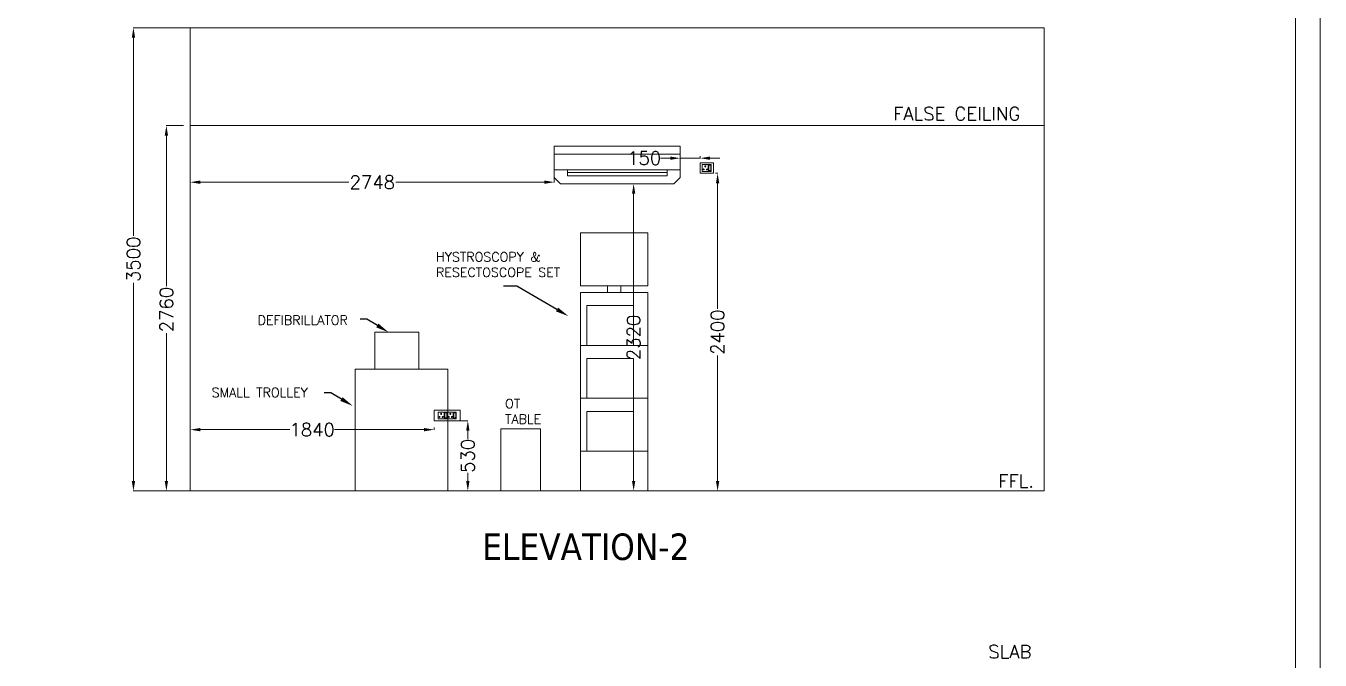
# Model space of a CAD drawing. Extents: x 3552052 to 4102982, y -707811 to -630695.
# Drawn here: x 3919893 to 3929660, y -696407 to -691615 of the extents above; entities that cross this region are included whole.
import ezdxf
from ezdxf import colors
from ezdxf.entities.mleader import LeaderData, LeaderLine
from ezdxf.math import Vec2, Vec3

# ---------------------------------------------------------------- set-up
doc = ezdxf.new("R2010")
doc.units = 0
doc.header["$LTSCALE"] = 6
doc.header["$MEASUREMENT"] = 0
doc.layers.get('0').update_dxf_attribs({"linetype": 'CONTINUOUS', "lineweight": 0})
doc.layers.get('Defpoints').update_dxf_attribs({"linetype": 'CONTINUOUS', "lineweight": 0})
for name, color, linetype, lineweight in [('ELE-4M UPS P.SB', 3, 'CONTINUOUS', 0), ('ELE-SOCKET NMBERING', 7, 'CONTINUOUS', 9), ('ELE. 2N0S OF 6-16 UPS SOCKETS', 191, 'CONTINUOUS', 0), ('EQP', 6, 'CONTINUOUS', 0), ('HVAC', 3, 'CONTINUOUS', 15), ('HVAC_HI-WALL_1.5TR', 5, 'CONTINUOUS', 0), ('MEP_HVAC_RA_DUCT', 1, 'CONTINUOUS', 0), ('MEP_HVAC_TEXT', 7, 'CONTINUOUS', 0)]:
    doc.layers.add(name, color=color, linetype=linetype, lineweight=lineweight)
doc.layers.add('ELE-6A AC SOCKET', color=7, linetype='CONTINUOUS', lineweight=0, true_color=0x00ceb6)
doc.styles.add('Annotation', font='tahoma.ttf')
doc.styles.add('ROMANS', font='romans.shx')
doc.styles.get("Standard").update_dxf_attribs({"font": 'SIMPLEX'})
doc.dimstyles.new('AEPL1', dxfattribs={"dimtxt": 100, "dimasz": 75, "dimexe": 1.25, "dimexo": 50, "dimtad": 0, "dimdec": 0, "dimtxsty": 'ROMANS', "dimcen": 2.5, "dimclrd": 7, "dimclre": 7, "dimadec": 0, "dimazin": 0, "dimtfac": 1, "dimtdec": 0, "dimtmove": 0, "dimatfit": 3, "dimfxl": 1, "dimlwd": 0, "dimlwe": 0, "dimarcsym": 0})

# ---------------------------------------------------------------- blocks, each defined once
blk = doc.blocks.new('*D415')
at = {"layer": 'Defpoints', "color": 0, "linetype": 'ByBlock', "transparency": 16777216}
for p in [(3920952.9, -692368.5), (3921133.1, -692368.5), (3921332.5, -695128.5)]:
    blk.add_point(p, dxfattribs=at)
at = {"layer": 'ELE-4M UPS P.SB', "color": 7, "linetype": 'ByBlock', "lineweight": 0, "transparency": 16777216}
for p, q in [((3921083.1, -692368.5), (3920951.6, -692368.5)), ((3920952.9, -692443.5), (3920952.9, -693581.7)), ((3920952.9, -695053.5), (3920952.9, -693935.3)), ((3921282.5, -695128.5), (3920951.6, -695128.5))]:
    blk.add_line(p, q, dxfattribs=at)
at = {"layer": 'ELE-4M UPS P.SB', "color": 7, "linetype": 'ByBlock', "transparency": 16777216}
for points in [[(3920940.4, -692443.5), (3920965.4, -692443.5), (3920952.9, -692368.5)], [(3920940.4, -695053.5), (3920965.4, -695053.5), (3920952.9, -695128.5)]]:
    blk.add_solid(points, dxfattribs=at)
at = {"layer": 'ELE-4M UPS P.SB', "color": 0, "linetype": 'ByBlock', "transparency": 16777216, "insert": (3920952.9, -693758.5), "char_height": 100, "attachment_point": 5, "rotation": 90, "style": 'ROMANS'}
blk.add_mtext('2760', dxfattribs=at)
blk = doc.blocks.new('*D416')
at = {"layer": 'Defpoints', "color": 0, "linetype": 'ByBlock', "transparency": 16777216}
for p in [(3920704.4, -691628.5), (3921378.9, -691628.5), (3921332.5, -695128.5)]:
    blk.add_point(p, dxfattribs=at)
at = {"layer": 'ELE-4M UPS P.SB', "color": 7, "linetype": 'ByBlock', "lineweight": 0, "transparency": 16777216}
for p, q in [((3921328.9, -691628.5), (3920703.1, -691628.5)), ((3920704.4, -691703.5), (3920704.4, -693201.7)), ((3920704.4, -695053.5), (3920704.4, -693555.3)), ((3921282.5, -695128.5), (3920703.1, -695128.5))]:
    blk.add_line(p, q, dxfattribs=at)
at = {"layer": 'ELE-4M UPS P.SB', "color": 7, "linetype": 'ByBlock', "transparency": 16777216}
for points in [[(3920691.9, -691703.5), (3920716.9, -691703.5), (3920704.4, -691628.5)], [(3920691.9, -695053.5), (3920716.9, -695053.5), (3920704.4, -695128.5)]]:
    blk.add_solid(points, dxfattribs=at)
at = {"layer": 'ELE-4M UPS P.SB', "color": 0, "linetype": 'ByBlock', "transparency": 16777216, "insert": (3920704.4, -693378.5), "char_height": 100, "attachment_point": 5, "rotation": 90, "style": 'ROMANS'}
blk.add_mtext('3500', dxfattribs=at)
blk = doc.blocks.new('6MODULE-UPS')
at = {"layer": 'ELE. 2N0S OF 6-16 UPS SOCKETS', "color": 223, "lineweight": 0}
for p, q in [((-6, 92), (-6, 20)), ((-6, 92), (-6, 20)), ((19, 92), (-6, 92)), ((-6, 92), (19, 92)), ((-6, 20), (19, 20)), ((-4, 84), (-4, 28)), ((17, 84), (-4, 84)), ((-4, 30), (17, 30)), ((-4, 28), (17, 28)), ((17, 28), (17, 84)), ((19, 20), (19, 92)), ((24, 92), (87, 92)), ((24, 20), (24, 92)), ((87, 20), (24, 20)), ((87, 92), (87, 20)), ((91, 92), (91, 20)), ((91, 92), (91, 20)), ((116, 92), (91, 92)), ((91, 92), (116, 92)), ((91, 20), (116, 20)), ((93, 84), (93, 28)), ((114, 84), (93, 84)), ((93, 30), (114, 30)), ((93, 28), (114, 28)), ((114, 28), (114, 84)), ((116, 20), (116, 92)), ((120, 20), (120, 92)), ((120, 92), (184, 92)), ((184, 20), (120, 20)), ((184, 92), (184, 20))]:
    blk.add_line(p, q, dxfattribs=at)
blk.add_lwpolyline([(-48, 0), (226, 0), (226, 112), (-48, 112)], close=True, dxfattribs=at)
for centre, radius, start, end in [((37, 42), 4.24, 5.2689, 272.51), ((41, 39), 3.42, 202.6838, 75.0951), ((55, 74), 4.92, 307.1584, 232.8416), ((55, 69), 3.14, 161.4031, 18.5969), ((70, 39), 3.42, 104.9049, 337.3162), ((73, 42), 4.24, 267.49, 174.7311), ((134, 42), 4.24, 5.2689, 272.51), ((137, 39), 3.42, 202.6838, 75.0951), ((152, 74), 4.92, 307.1584, 232.8416), ((152, 69), 3.14, 161.4031, 18.5969), ((167, 39), 3.42, 104.9049, 337.3162), ((170, 42), 4.24, 267.49, 174.7311)]:
    blk.add_arc(centre, radius, start, end, dxfattribs=at)
blk = doc.blocks.new('FGF6')
at = {"layer": 'HVAC', "color": 5}
for p, q in [((3680007.2, -695087.1), (3680957.2, -695087.1)), ((3680007.2, -695206), (3680957.2, -695206))]:
    blk.add_line(p, q, dxfattribs=at)
at = {"layer": 'HVAC', "color": 8}
for p, q in [((3680106.6, -695206), (3680106.6, -695250.8)), ((3680857.7, -695206), (3680857.7, -695250.8)), ((3680106.6, -695226.3), (3680857.7, -695226.3)), ((3680106.6, -695250.8), (3680857.7, -695250.8))]:
    blk.add_line(p, q, dxfattribs=at)
at = {"layer": 'HVAC', "color": 5}
blk.add_lwpolyline([(3680007.2, -695026.4), (3680957.2, -695026.4), (3680957.2, -695264.8), (3680909.7, -695312.3), (3680054.7, -695312.3), (3680007.2, -695264.8)], close=True, dxfattribs=at)
blk = doc.blocks.new('EQ2WE')
at = {"layer": 'ELE-6A AC SOCKET', "lineweight": 0}
for p, q in [((-99, 170), (-215, 170)), ((-215, 170), (-215, 36)), ((-215, 36), (-99, 36)), ((-99, 36), (-99, 170)), ((-91, 36), (-91, 170)), ((-91, 170), (-45, 170)), ((-45, 170), (-91, 170)), ((-45, 36), (-91, 36)), ((-87, 51), (-87, 155)), ((-87, 155), (-48, 155)), ((-48, 55), (-87, 55)), ((-48, 51), (-87, 51)), ((-48, 155), (-48, 51)), ((-45, 170), (-45, 36)), ((-45, 170), (-45, 36))]:
    blk.add_line(p, q, dxfattribs=at)
blk.add_lwpolyline([(0, 0), (-257, 0), (-257, 206), (0, 206)], close=True, dxfattribs=at)
for centre, radius, start, end in [((-190, 77), 7.83, 5.2689, 272.51), ((-184, 72), 6.31, 202.6838, 75.0951), ((-157, 136), 9.08, 307.1584, 232.8416), ((-157, 127), 5.79, 161.4031, 18.5969), ((-130, 72), 6.31, 104.9049, 337.3162), ((-124, 77), 7.83, 267.49, 174.7311)]:
    blk.add_arc(centre, radius, start, end, dxfattribs=at)
blk = doc.blocks.new('*D417')
at = {"layer": 'Defpoints', "color": 0, "linetype": 'ByBlock', "transparency": 16777216}
for p in [(3921133.1, -694598.5), (3922973.1, -694598.5), (3921133.1, -694665.6)]:
    blk.add_point(p, dxfattribs=at)
at = {"layer": 'ELE-4M UPS P.SB', "color": 7, "linetype": 'ByBlock', "lineweight": 0, "transparency": 16777216}
for p, q in [((3921133.1, -694648.5), (3921133.1, -694666.9)), ((3921208.1, -694665.6), (3921883.4, -694665.6)), ((3922898.1, -694665.6), (3922222.8, -694665.6)), ((3922973.1, -694648.5), (3922973.1, -694666.9))]:
    blk.add_line(p, q, dxfattribs=at)
at = {"layer": 'ELE-4M UPS P.SB', "color": 7, "linetype": 'ByBlock', "transparency": 16777216}
for points in [[(3921208.1, -694653.1), (3921208.1, -694678.1), (3921133.1, -694665.6)], [(3922898.1, -694653.1), (3922898.1, -694678.1), (3922973.1, -694665.6)]]:
    blk.add_solid(points, dxfattribs=at)
at = {"layer": 'ELE-4M UPS P.SB', "color": 0, "linetype": 'ByBlock', "transparency": 16777216, "insert": (3922053.1, -694665.6), "char_height": 100, "attachment_point": 5, "style": 'ROMANS'}
blk.add_mtext('1840', dxfattribs=at)
blk = doc.blocks.new('*D418')
at = {"layer": 'Defpoints', "color": 0, "linetype": 'ByBlock', "transparency": 16777216}
for p in [(3923086.7, -694598.5), (3923086.7, -695128.5), (3923227.8, -695128.5)]:
    blk.add_point(p, dxfattribs=at)
at = {"layer": 'ELE-4M UPS P.SB', "color": 7, "linetype": 'ByBlock', "lineweight": 0, "transparency": 16777216}
for p, q in [((3923136.7, -694598.5), (3923229, -694598.5)), ((3923227.8, -694673.5), (3923227.8, -694734.3)), ((3923227.8, -695053.5), (3923227.8, -694992.7)), ((3923136.7, -695128.5), (3923229, -695128.5))]:
    blk.add_line(p, q, dxfattribs=at)
at = {"layer": 'ELE-4M UPS P.SB', "color": 7, "linetype": 'ByBlock', "transparency": 16777216}
for points in [[(3923215.3, -694673.5), (3923240.3, -694673.5), (3923227.8, -694598.5)], [(3923215.3, -695053.5), (3923240.3, -695053.5), (3923227.8, -695128.5)]]:
    blk.add_solid(points, dxfattribs=at)
at = {"layer": 'ELE-4M UPS P.SB', "color": 0, "linetype": 'ByBlock', "transparency": 16777216, "insert": (3923227.8, -694863.5), "char_height": 100, "attachment_point": 5, "rotation": 90, "style": 'ROMANS'}
blk.add_mtext('530', dxfattribs=at)
blk = doc.blocks.new('*D419')
at = {"layer": 'Defpoints', "color": 0, "linetype": 'ByBlock', "transparency": 16777216}
for p in [(3921133.1, -692641.8), (3923880.6, -692641.8), (3921133.1, -692795.9)]:
    blk.add_point(p, dxfattribs=at)
at = {"layer": 'ELE-4M UPS P.SB', "color": 7, "linetype": 'ByBlock', "lineweight": 0, "transparency": 16777216}
for p, q in [((3921133.1, -692691.8), (3921133.1, -692797.2)), ((3923880.6, -692691.8), (3923880.6, -692797.2)), ((3921208.1, -692795.9), (3922330, -692795.9)), ((3923805.6, -692795.9), (3922683.7, -692795.9))]:
    blk.add_line(p, q, dxfattribs=at)
at = {"layer": 'ELE-4M UPS P.SB', "color": 7, "linetype": 'ByBlock', "transparency": 16777216}
for points in [[(3921208.1, -692783.4), (3921208.1, -692808.4), (3921133.1, -692795.9)], [(3923805.6, -692783.4), (3923805.6, -692808.4), (3923880.6, -692795.9)]]:
    blk.add_solid(points, dxfattribs=at)
at = {"layer": 'ELE-4M UPS P.SB', "color": 0, "linetype": 'ByBlock', "transparency": 16777216, "insert": (3922506.9, -692795.9), "char_height": 100, "attachment_point": 5, "style": 'ROMANS'}
blk.add_mtext('2748', dxfattribs=at)
blk = doc.blocks.new('*D420')
at = {"layer": 'Defpoints', "color": 0, "linetype": 'ByBlock', "transparency": 16777216}
for p in [(3924830.6, -692614.5), (3924830.6, -692648.5), (3924980.6, -692648.5)]:
    blk.add_point(p, dxfattribs=at)
at = {"layer": 'ELE-4M UPS P.SB', "color": 7, "linetype": 'ByBlock', "lineweight": 0, "transparency": 16777216}
for p, q in [((3924755.6, -692614.5), (3924680.6, -692614.5)), ((3924830.6, -692598.5), (3924830.6, -692613.3)), ((3924980.6, -692614.5), (3924830.6, -692614.5)), ((3924980.6, -692598.5), (3924980.6, -692613.3)), ((3925055.6, -692614.5), (3925130.6, -692614.5))]:
    blk.add_line(p, q, dxfattribs=at)
at = {"layer": 'ELE-4M UPS P.SB', "color": 7, "linetype": 'ByBlock', "transparency": 16777216}
for points in [[(3924755.6, -692602), (3924755.6, -692627), (3924830.6, -692614.5)], [(3925055.6, -692602), (3925055.6, -692627), (3924980.6, -692614.5)]]:
    blk.add_solid(points, dxfattribs=at)
at = {"layer": 'ELE-4M UPS P.SB', "color": 0, "linetype": 'ByBlock', "transparency": 16777216, "insert": (3924558.5, -692614.5), "char_height": 100, "attachment_point": 5, "style": 'ROMANS'}
blk.add_mtext('150', dxfattribs=at)
blk = doc.blocks.new('*D421')
at = {"layer": 'Defpoints', "color": 0, "linetype": 'ByBlock', "transparency": 16777216}
for p in [(3924630.8, -692808.5), (3924479.1, -695128.5), (3924630.8, -695128.5)]:
    blk.add_point(p, dxfattribs=at)
at = {"layer": 'ELE-4M UPS P.SB', "color": 7, "linetype": 'ByBlock', "lineweight": 0, "transparency": 16777216}
for p, q in [((3924580.8, -692808.5), (3924477.9, -692808.5)), ((3924479.1, -692883.5), (3924479.1, -693791.7)), ((3924479.1, -695053.5), (3924479.1, -694145.3)), ((3924580.8, -695128.5), (3924477.9, -695128.5))]:
    blk.add_line(p, q, dxfattribs=at)
at = {"layer": 'ELE-4M UPS P.SB', "color": 7, "linetype": 'ByBlock', "transparency": 16777216}
for points in [[(3924466.6, -692883.5), (3924491.6, -692883.5), (3924479.1, -692808.5)], [(3924466.6, -695053.5), (3924491.6, -695053.5), (3924479.1, -695128.5)]]:
    blk.add_solid(points, dxfattribs=at)
at = {"layer": 'ELE-4M UPS P.SB', "color": 0, "linetype": 'ByBlock', "transparency": 16777216, "insert": (3924479.1, -693968.5), "char_height": 100, "attachment_point": 5, "rotation": 90, "style": 'ROMANS'}
blk.add_mtext('2320', dxfattribs=at)
blk = doc.blocks.new('*D422')
at = {"layer": 'Defpoints', "color": 0, "linetype": 'ByBlock', "transparency": 16777216}
for p in [(3925047.3, -692728.5), (3925047.3, -695128.5), (3925112.9, -695128.5)]:
    blk.add_point(p, dxfattribs=at)
at = {"layer": 'ELE-4M UPS P.SB', "color": 7, "linetype": 'ByBlock', "lineweight": 0, "transparency": 16777216}
for p, q in [((3925097.3, -692728.5), (3925114.2, -692728.5)), ((3925112.9, -692803.5), (3925112.9, -693751.7)), ((3925112.9, -695053.5), (3925112.9, -694105.3)), ((3925097.3, -695128.5), (3925114.2, -695128.5))]:
    blk.add_line(p, q, dxfattribs=at)
at = {"layer": 'ELE-4M UPS P.SB', "color": 7, "linetype": 'ByBlock', "transparency": 16777216}
for points in [[(3925100.4, -692803.5), (3925125.4, -692803.5), (3925112.9, -692728.5)], [(3925100.4, -695053.5), (3925125.4, -695053.5), (3925112.9, -695128.5)]]:
    blk.add_solid(points, dxfattribs=at)
at = {"layer": 'ELE-4M UPS P.SB', "color": 0, "linetype": 'ByBlock', "transparency": 16777216, "insert": (3925112.9, -693928.5), "char_height": 100, "attachment_point": 5, "rotation": 90, "style": 'ROMANS'}
blk.add_mtext('2400', dxfattribs=at)

msp = doc.modelspace()

# ---------------------------------------------------------------- linework, layer by layer
for points in [[(3929659.7, -681698.6), (3929659.7, -704661.1), (3911635.8, -704661.1), (3911635.8, -681698.6)], [(3929472.9, -681885.3), (3929472.9, -704474.3), (3911822.6, -704474.3), (3911822.6, -681885.3)]]:
    msp.add_lwpolyline(points, close=True)
at = {"layer": 'EQP', "linetype": 'ByBlock'}
for p, q in [((3924077.1, -693178.5), (3924587.1, -693178.5)), ((3924077.1, -693578.5), (3924077.1, -693178.5)), ((3924587.1, -693178.5), (3924587.1, -693578.5)), ((3924077.1, -693578.5), (3924587.1, -693578.5)), ((3924077.1, -695128.5), (3924077.1, -693628.5)), ((3924077.1, -693628.5), (3924587.1, -693628.5)), ((3924282.1, -693628.5), (3924282.1, -693578.5)), ((3924382.1, -693628.5), (3924382.1, -693578.5)), ((3924587.1, -693628.5), (3924587.1, -695128.5)), ((3924127.1, -694028.5), (3924127.1, -693728.5)), ((3924127.1, -693728.5), (3924477.1, -693728.5)), ((3924477.1, -693728.5), (3924477.1, -694028.5)), ((3922527.1, -694208.5), (3922527.1, -693928.5)), ((3922527.1, -693928.5), (3922857.1, -693928.5)), ((3922857.1, -693928.5), (3922857.1, -694208.5)), ((3924077.1, -694028.5), (3924587.1, -694028.5)), ((3924127.1, -694428.5), (3924127.1, -694128.5)), ((3924127.1, -694128.5), (3924477.1, -694128.5)), ((3924477.1, -694128.5), (3924477.1, -694428.5)), ((3922377.1, -695128.5), (3922377.1, -694208.5)), ((3922377.1, -694208.5), (3923077.1, -694208.5)), ((3922377.1, -694208.5), (3922527.1, -694208.5)), ((3923077.1, -694208.5), (3923077.1, -695128.5)), ((3924077.1, -694428.5), (3924587.1, -694428.5)), ((3924077.1, -694428.5), (3924587.1, -694428.5)), ((3924127.1, -694828.5), (3924127.1, -694528.5)), ((3924127.1, -694528.5), (3924477.1, -694528.5)), ((3924477.1, -694528.5), (3924477.1, -694828.5)), ((3923477.1, -695128.5), (3923477.1, -694658.5)), ((3923477.1, -694658.5), (3923777.1, -694658.5)), ((3923777.1, -694658.5), (3923777.1, -695128.5)), ((3924077.1, -695128.5), (3924077.1, -694828.5)), ((3924077.1, -694828.5), (3924587.1, -694828.5)), ((3923777.1, -695128.5), (3924077.1, -695128.5))]:
    msp.add_line(p, q, dxfattribs=at)
at = {"layer": 'MEP_HVAC_RA_DUCT', "color": 8, "linetype": 'ByBlock'}
for p, q in [((3921133.1, -691628.5), (3921133.1, -695128.5)), ((3927578.1, -691628.5), (3927578.1, -695128.5))]:
    msp.add_line(p, q, dxfattribs=at)
for points in [[(3927578.1, -691628.5), (3921133.1, -691628.5)], [(3927578.1, -692368.5), (3921133.1, -692368.5)], [(3927578.1, -695128.5), (3921133.1, -695128.5)]]:
    msp.add_lwpolyline(points, dxfattribs=at)

# ---------------------------------------------------------------- block references
at = {"layer": 'ELE-6A AC SOCKET', "color": 254, "linetype": 'ByBlock', "true_color": 0xdebad0, "xscale": 0.3885944238316955, "yscale": 0.3885944238316955, "zscale": 0.3885944238316955}
msp.add_blockref('EQ2WE', (3925080.6, -692728.5), dxfattribs=at)
at = {"layer": 'ELE. 2N0S OF 6-16 UPS SOCKETS', "xscale": -0.7170377765872057, "yscale": 0.7170377765872057, "zscale": 0.7170377765872057, "rotation": 359.9999999999995}
msp.add_blockref('6MODULE-UPS', (3923135.2, -694598.5), dxfattribs=at)
at = {"layer": 'HVAC_HI-WALL_1.5TR'}
msp.add_blockref('FGF6', (243873.4, 2503.8), dxfattribs=at)

# ---------------------------------------------------------------- texts
at = {"insert": (3926034.6, -695449.9), "char_height": 200, "width": 2697.906, "attachment_point": 3, "style": 'Annotation'}
msp.add_mtext('\\pxql;ELEVATION-2', dxfattribs=at)
at = {"layer": 'ELE-SOCKET NMBERING', "color": 0, "char_height": 100.004, "width": 2358.602, "attachment_point": 1, "style": 'Annotation'}
for s, insert in [('{\\Fromans|c0;FALSE CEILING }', (3926437.2, -692228.3)), ('{\\Fromans|c0;FFL.}', (3927230.6, -695003.4)), ('{\\Fromans|c0;SLAB}', (3927155.4, -696293.2))]:
    msp.add_mtext(s, dxfattribs=dict(at, insert=insert))
at = {"layer": 'MEP_HVAC_TEXT', "linetype": 'ByBlock', "char_height": 70, "attachment_point": 1}
for s, width, insert in [('HYSTROSCOPY & \\PRESECTOSCOPE SET', 962.013, (3922987.9, -693325.1)), ('DEFIBRILLATOR', 2176.344, (3921641.4, -693803.4)), ('SMALL TROLLEY', 957.976, (3921294.4, -694349.9)), ('OT TABLE', 384.742, (3923508.9, -694434.2, -101230.8))]:
    msp.add_mtext_dynamic_manual_height_columns(s, width=width, gutter_width=10, heights=[0], dxfattribs=dict(at, insert=insert))

# ---------------------------------------------------------------- dimensions: what is measured, and where the dimension line sits
at = {"layer": 'ELE-4M UPS P.SB', "color": 0, "linetype": 'ByBlock'}
for base, p2, picture, middle in [((3920704.4, -691628.5), (3921378.9, -691628.5), '*D416', (3920704.4, -693378.5)), ((3920952.9, -692368.5), (3921133.1, -692368.5), '*D415', (3920952.9, -693758.5))]:
    dim = msp.add_linear_dim(base=base, p1=(3921332.5, -695128.5), p2=p2, angle=90, dimstyle='AEPL1', dxfattribs=at)
    dim.commit()
    dim.dimension.update_dxf_attribs({"geometry": picture, "text_midpoint": middle, "dimtype": 160})
for base, p1, p2, picture, middle in [((3924830.6, -692614.5), (3924980.6, -692648.5), (3924830.6, -692648.5), '*D420', (3924558.5, -692614.5)), ((3921133.1023819, -692795.9177781), (3923880.6023819, -692641.7936649), (3921133.1023819, -692641.7936649), '*D419', (3922506.8523819, -692795.9177781)), ((3921133.1, -694665.6), (3922973.1, -694598.5), (3921133.1, -694598.5), '*D417', (3922053.1, -694665.6))]:
    dim = msp.add_linear_dim(base=base, p1=p1, p2=p2, dimstyle='AEPL1', dxfattribs=at)
    dim.commit()
    dim.dimension.update_dxf_attribs({"geometry": picture, "text_midpoint": middle})
for base, p1, p2, picture, middle in [((3925112.9, -695128.5), (3925047.3, -692728.5), (3925047.3, -695128.5), '*D422', (3925112.9, -693928.5)), ((3924479.1, -695128.5), (3924630.8, -692808.5), (3924630.8, -695128.5), '*D421', (3924479.1, -693968.5)), ((3923227.8, -695128.5), (3923086.7, -694598.5), (3923086.7, -695128.5), '*D418', (3923227.8, -694863.5))]:
    dim = msp.add_linear_dim(base=base, p1=p1, p2=p2, angle=90, dimstyle='AEPL1', dxfattribs=at)
    dim.commit()
    dim.dimension.update_dxf_attribs({"geometry": picture, "text_midpoint": middle})

# ---------------------------------------------------------------- leaders
at = {"layer": 'MEP_HVAC_TEXT', "linetype": 'ByBlock'}
ml = msp.add_multileader_mtext('Standard', dxfattribs=at)
ml.set_content('', color=256)
ml.set_leader_properties()
ml.build(insert=Vec2(0, 0))
ml.multileader.update_dxf_attribs({"text_right_attachment_type": 6, "dogleg_length": 100, "arrow_head_size": 100})
ctx = ml.context
ctx.base_point, ctx.char_height, ctx.arrow_head_size, ctx.landing_gap_size, ctx.plane_origin = Vec3(3923496.8, -693580.1), 0.18, 100, 0.09, Vec3(3923987, -693808)
ctx.right_attachment, ctx.text_align_type = 6, 2
notes = []
notes.append((ctx, [(0, (1, 1, 0), (3923597, -693580.2), (-1, 0), 100, [(0, [(3923987, -693808)], 0, [])])]))
ctx.mtext.insert, ctx.mtext.alignment, ctx.mtext.flow_direction = Vec3(3923496.9, -693580), 3, 5
ml = msp.add_multileader_mtext('Standard', dxfattribs=at)
ml.set_content('', color=256)
ml.set_leader_properties()
ml.build(insert=Vec2(0, 0))
ml.multileader.update_dxf_attribs({"text_right_attachment_type": 6, "dogleg_length": 50, "arrow_head_size": 100})
ctx = ml.context
ctx.base_point, ctx.char_height, ctx.arrow_head_size, ctx.landing_gap_size, ctx.plane_origin = Vec3(3922415.4, -693830.3), 0.18, 100, 0.09, Vec3(3922630.4, -693930.5)
ctx.right_attachment, ctx.text_align_type = 6, 2
notes.append((ctx, [(0, (1, 1, 0), (3922465.6, -693830.4), (-1, 0), 50, [(0, [(3922630.4, -693930.5)], 0, [])])]))
ctx.mtext.insert, ctx.mtext.alignment, ctx.mtext.flow_direction = Vec3(3922415.5, -693830.2), 3, 5
ml = msp.add_multileader_mtext('Standard', dxfattribs=at)
ml.set_content('', color=256)
ml.set_leader_properties()
ml.build(insert=Vec2(0, 0))
ml.multileader.update_dxf_attribs({"text_right_attachment_type": 6, "dogleg_length": 50, "arrow_head_size": 100})
ctx = ml.context
ctx.base_point, ctx.char_height, ctx.arrow_head_size, ctx.landing_gap_size, ctx.plane_origin = Vec3(3922144.8, -694386.1), 0.18, 100, 0.09, Vec3(3922359.8, -694486.3)
ctx.right_attachment, ctx.text_align_type = 6, 2
notes.append((ctx, [(0, (1, 1, 0), (3922195, -694386.1), (-1, 0), 50, [(0, [(3922359.8, -694486.3)], 0, [])])]))
ctx.mtext.insert, ctx.mtext.alignment, ctx.mtext.flow_direction = Vec3(3922144.9, -694386), 3, 5
for ctx, leaders in notes:
    for number, flags, end, landing, length, lines in leaders:
        leader = LeaderData()
        leader.index, (leader.has_last_leader_line, leader.has_dogleg_vector, leader.attachment_direction) = number, flags
        leader.last_leader_point, leader.dogleg_vector, leader.dogleg_length = Vec3(end), Vec3(landing), length
        for number, points, colour, breaks in lines:
            line = LeaderLine()
            line.index, line.vertices, line.color, line.breaks = number, Vec3.list(points), colors.encode_raw_color(colour), breaks
            leader.lines.append(line)
        ctx.leaders.append(leader)

doc.saveas('drawing.dxf')
